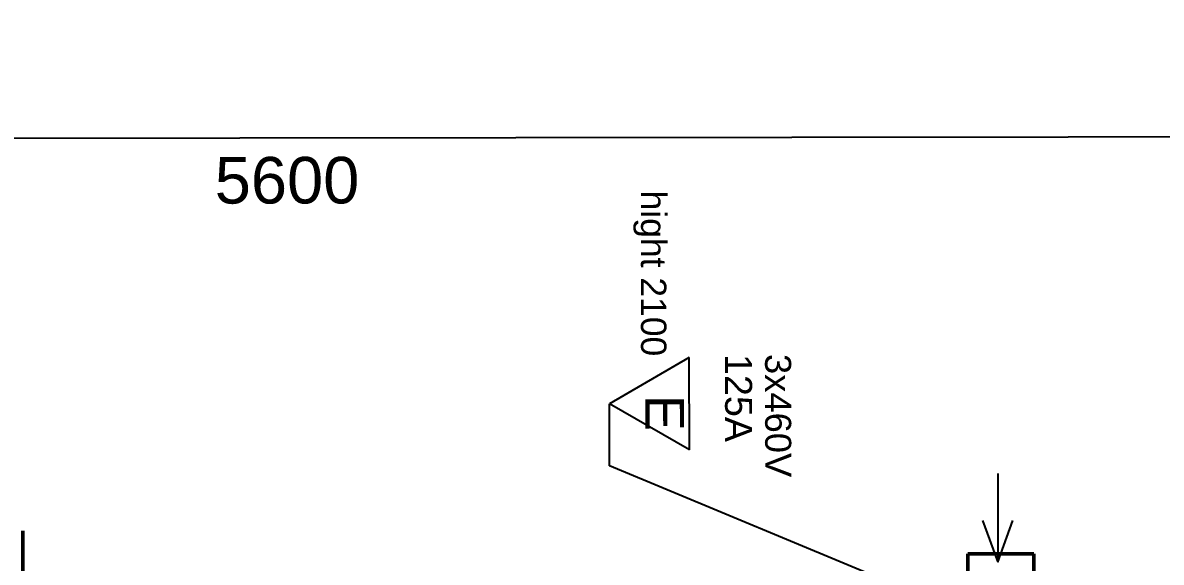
# Model space of a CAD drawing. Header units: feet. Extents: x -99009 to 3252343, y -11094690 to 9035152.
# Drawn here: x 2428153 to 2430719, y -1919908 to -1918692 of the extents above; entities that cross this region are included whole.
import ezdxf

# ---------------------------------------------------------------- set-up
doc = ezdxf.new("R2010")
doc.units = ezdxf.units.FT
doc.layers.add('1', color=1, linetype='Continuous')
doc.styles.add('Arial$001H0', font='arial.ttf')

# ---------------------------------------------------------------- blocks, each defined once
blk = doc.blocks.new('GG')
at = {"color": 7, "linetype": 'Continuous', "lineweight": 50}
for p, q in [((452.94, 379.58), (456.1, 379.58)), ((452.94, 372.11), (452.94, 379.58)), ((452.94, 372.11), (456.1, 372.11)), ((458.57, 265.64), (450.2, 265.64))]:
    blk.add_line(p, q, dxfattribs=at)
at = {"color": 7, "linetype": 'Continuous', "lineweight": 25}
for p, q in [((453.87, 375.51), (449.18, 377.22)), ((443.87, 375.51), (453.87, 375.51)), ((449.18, 373.8), (453.87, 375.51)), ((459.38, 371.13), (442.96, 331.77)), ((430.76, 340.77), (435.96, 331.77)), ((441.16, 340.77), (430.76, 340.77)), ((441.16, 340.77), (435.96, 331.77)), ((442.96, 331.77), (435.96, 331.77))]:
    blk.add_line(p, q, dxfattribs=at)
blk.add_lwpolyline([(405.95, 165.68), (405.95, 445.68), (830.95, 445.68), (830.95, 165.68)], close=True)
at = {"color": 7, "style": 'Arial$001H0'}
for s, height, p in [('3x460V', 2.932, (430.38, 349.31)), ('125A', 3.039, (430.38, 344.8)), ('E', 4.37, (434.96, 335.81)), ('hight 2100', 2.862, (411.95, 335.33))]:
    blk.add_text(s, height=height, dxfattribs=at).set_placement(p)
blk.add_text('5600', height=5.243, rotation=90, dxfattribs=at).set_placement((413.36, 287.32))

msp = doc.modelspace()

# ---------------------------------------------------------------- linework, layer by layer
at = {"layer": '1'}
msp.add_arc((2520410.24778, -1978395.99612), 100000, 84.1346387202, 194.3871675539, dxfattribs=at)

# ---------------------------------------------------------------- block references
at = {"xscale": 20.00000668694215, "yscale": 20.00000668694215, "zscale": 20.00000668694215, "rotation": 270.0650517140734}
msp.add_blockref('GG', (2422829.92348, -1910839.18826), dxfattribs=at)

doc.saveas('drawing.dxf')
